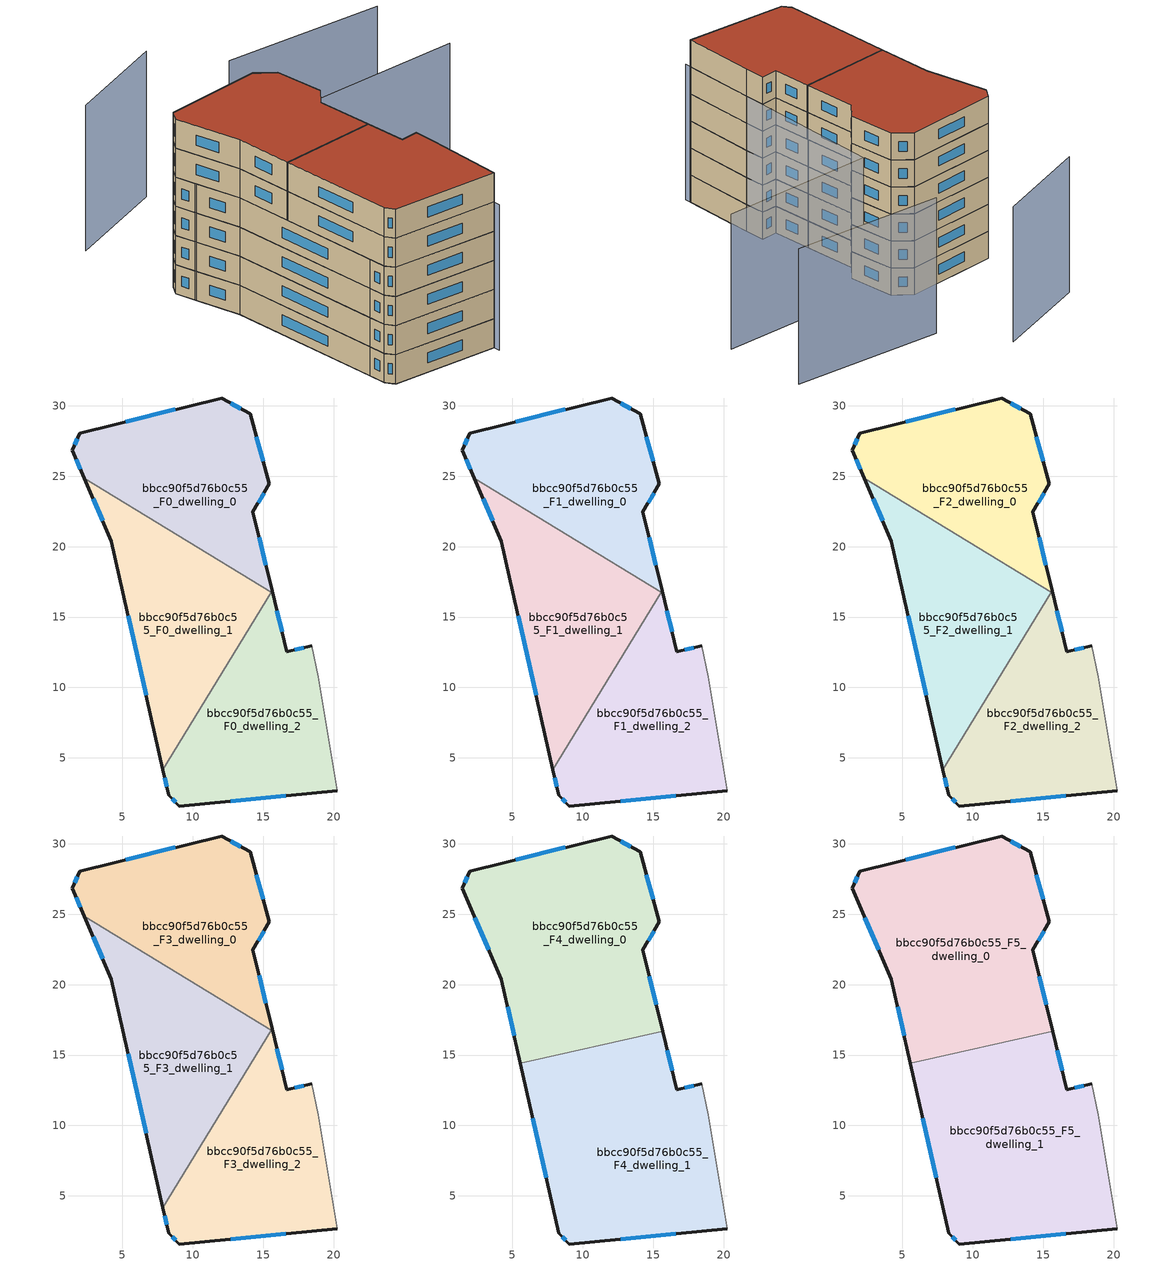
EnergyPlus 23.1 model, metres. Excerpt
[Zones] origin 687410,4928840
bbcc90f5d76b0c55_F0_dwelling_0
 floor ground (EU_floor_Construction): 15.57,16.76 15.63,16.86 14.27,22.48 15.45,24.45 14.07,29.43 12.05,30.56 1.96,28.05 1.43,26.84 2.28,24.88 z0
 wall outside (EU_wall_Construction): 2.28,24.88 1.43,26.84 1.96,28.05 12.05,30.56 14.07,29.43 15.45,24.45 14.27,22.48 15.63,16.86 z0:3
 wall to bbcc90f5d76b0c55_F0_dwelling_1 (EU_wall_Construction): 15.57,16.76 2.28,24.88 z0:3
 wall to bbcc90f5d76b0c55_F0_dwelling_2 (EU_wall_Construction): 15.63,16.86 15.57,16.76 z0:3
 window (EU_Window_Construction): 2,25.52 1.71,26.2 / 1.6,27.24 1.79,27.66 / 5.24,28.87 8.77,29.75 / 12.71,30.2 13.41,29.8 / 14.52,27.81 15,26.07 / 15.07,23.81 14.65,23.12 / 14.71,20.66 15.19,18.69 z0.98:2.02
bbcc90f5d76b0c55_F0_dwelling_1
 floor ground (EU_floor_Construction): 7.87,4.15 15.57,16.76 2.28,24.88 4.22,20.38 z0
 wall outside (EU_wall_Construction): 7.87,4.15 4.22,20.38 2.28,24.88 z0:3
 wall to bbcc90f5d76b0c55_F0_dwelling_2 (EU_wall_Construction): 15.57,16.76 7.87,4.15 z0:3
 window (EU_Window_Construction): 3.59,21.84 2.91,23.42 / 6.69,9.43 5.41,15.11 z0.98:2.02
bbcc90f5d76b0c55_F0_dwelling_2
 floor ground (EU_floor_Construction): 20.27,2.67 18.91,10.76 18.46,12.96 16.68,12.53 15.63,16.86 7.87,4.15 8.28,2.34 9.03,1.58 z0
 wall outside (EU_wall_Construction): 15.63,16.86 16.68,12.53 18.46,12.96 / 20.27,2.67 9.03,1.58 8.28,2.34 7.87,4.15 z0:3
 wall adiabatic (EU_wall_Construction): 18.46,12.96 18.91,10.76 20.27,2.67 z0:3
 window (EU_Window_Construction): 15.97,15.45 16.34,13.94 / 17.26,12.67 17.88,12.82 / 16.61,2.31 12.69,1.93 / 8.79,1.83 8.52,2.09 / 8.15,2.93 8.01,3.57 z0.98:2.02
bbcc90f5d76b0c55_F1_dwelling_0
 floor to bbcc90f5d76b0c55_F0_dwelling_0 (EU_floor_Construction): 15.57,16.76 15.63,16.86 14.27,22.48 15.45,24.45 14.07,29.43 12.05,30.56 1.96,28.05 1.43,26.84 2.28,24.88 z3
 wall outside (EU_wall_Construction): 2.28,24.88 1.43,26.84 1.96,28.05 12.05,30.56 14.07,29.43 15.45,24.45 14.27,22.48 15.63,16.86 z3:6
 wall to bbcc90f5d76b0c55_F1_dwelling_1 (EU_wall_Construction): 15.57,16.76 2.28,24.88 z3:6
 wall to bbcc90f5d76b0c55_F1_dwelling_2 (EU_wall_Construction): 15.63,16.86 15.57,16.76 z3:6
 window (EU_Window_Construction): 2,25.52 1.71,26.2 / 1.6,27.24 1.79,27.66 / 5.24,28.87 8.77,29.75 / 12.71,30.2 13.41,29.8 / 14.52,27.81 15,26.07 / 15.07,23.81 14.65,23.12 / 14.71,20.66 15.19,18.69 z3.98:5.02
bbcc90f5d76b0c55_F1_dwelling_1
 floor to bbcc90f5d76b0c55_F0_dwelling_1 (EU_floor_Construction): 7.87,4.15 15.57,16.76 2.28,24.88 4.22,20.38 z3
 wall outside (EU_wall_Construction): 7.87,4.15 4.22,20.38 2.28,24.88 z3:6
 wall to bbcc90f5d76b0c55_F1_dwelling_2 (EU_wall_Construction): 15.57,16.76 7.87,4.15 z3:6
 window (EU_Window_Construction): 3.59,21.84 2.91,23.42 / 6.69,9.43 5.41,15.11 z3.98:5.02
bbcc90f5d76b0c55_F1_dwelling_2
 floor to bbcc90f5d76b0c55_F0_dwelling_2 (EU_floor_Construction): 20.27,2.67 18.91,10.76 18.46,12.96 16.68,12.53 15.63,16.86 7.87,4.15 8.28,2.34 9.03,1.58 z3
 wall outside (EU_wall_Construction): 15.63,16.86 16.68,12.53 18.46,12.96 / 20.27,2.67 9.03,1.58 8.28,2.34 7.87,4.15 z3:6
 wall adiabatic (EU_wall_Construction): 18.46,12.96 18.91,10.76 20.27,2.67 z3:6
 window (EU_Window_Construction): 15.97,15.45 16.34,13.94 / 17.26,12.67 17.88,12.82 / 16.61,2.31 12.69,1.93 / 8.79,1.83 8.52,2.09 / 8.15,2.93 8.01,3.57 z3.98:5.02
bbcc90f5d76b0c55_F2_dwelling_0
 floor to bbcc90f5d76b0c55_F1_dwelling_0 (EU_floor_Construction): 15.57,16.76 15.63,16.86 14.27,22.48 15.45,24.45 14.07,29.43 12.05,30.56 1.96,28.05 1.43,26.84 2.28,24.88 z6
 wall outside (EU_wall_Construction): 2.28,24.88 1.43,26.84 1.96,28.05 12.05,30.56 14.07,29.43 15.45,24.45 14.27,22.48 15.63,16.86 z6:9
 wall to bbcc90f5d76b0c55_F2_dwelling_1 (EU_wall_Construction): 15.57,16.76 2.28,24.88 z6:9
 wall to bbcc90f5d76b0c55_F2_dwelling_2 (EU_wall_Construction): 15.63,16.86 15.57,16.76 z6:9
 window (EU_Window_Construction): 2,25.52 1.71,26.2 / 1.6,27.24 1.79,27.66 / 5.24,28.87 8.77,29.75 / 12.71,30.2 13.41,29.8 / 14.52,27.81 15,26.07 / 15.07,23.81 14.65,23.12 / 14.71,20.66 15.19,18.69 z6.98:8.02
bbcc90f5d76b0c55_F2_dwelling_1
 floor to bbcc90f5d76b0c55_F1_dwelling_1 (EU_floor_Construction): 7.87,4.15 15.57,16.76 2.28,24.88 4.22,20.38 z6
 wall outside (EU_wall_Construction): 7.87,4.15 4.22,20.38 2.28,24.88 z6:9
 wall to bbcc90f5d76b0c55_F2_dwelling_2 (EU_wall_Construction): 15.57,16.76 7.87,4.15 z6:9
 window (EU_Window_Construction): 3.59,21.84 2.91,23.42 / 6.69,9.43 5.41,15.11 z6.98:8.02
bbcc90f5d76b0c55_F2_dwelling_2
 floor to bbcc90f5d76b0c55_F1_dwelling_2 (EU_floor_Construction): 20.27,2.67 18.91,10.76 18.46,12.96 16.68,12.53 15.63,16.86 7.87,4.15 8.28,2.34 9.03,1.58 z6
 wall outside (EU_wall_Construction): 15.63,16.86 16.68,12.53 18.46,12.96 / 20.27,2.67 9.03,1.58 8.28,2.34 7.87,4.15 z6:9
 wall adiabatic (EU_wall_Construction): 18.46,12.96 18.91,10.76 20.27,2.67 z6:9
 window (EU_Window_Construction): 15.97,15.45 16.34,13.94 / 17.26,12.67 17.88,12.82 / 16.61,2.31 12.69,1.93 / 8.79,1.83 8.52,2.09 / 8.15,2.93 8.01,3.57 z6.98:8.02
bbcc90f5d76b0c55_F3_dwelling_0
 floor to bbcc90f5d76b0c55_F2_dwelling_0 (EU_floor_Construction): 15.57,16.76 15.63,16.86 14.27,22.48 15.45,24.45 14.07,29.43 12.05,30.56 1.96,28.05 1.43,26.84 2.28,24.88 z9
 wall outside (EU_wall_Construction): 2.28,24.88 1.43,26.84 1.96,28.05 12.05,30.56 14.07,29.43 15.45,24.45 14.27,22.48 15.63,16.86 z9:12
 wall to bbcc90f5d76b0c55_F3_dwelling_1 (EU_wall_Construction): 15.57,16.76 2.28,24.88 z9:12
 wall to bbcc90f5d76b0c55_F3_dwelling_2 (EU_wall_Construction): 15.63,16.86 15.57,16.76 z9:12
 window (EU_Window_Construction): 2,25.52 1.71,26.2 / 1.6,27.24 1.79,27.66 / 5.24,28.87 8.77,29.75 / 12.71,30.2 13.41,29.8 / 14.52,27.81 15,26.07 / 15.07,23.81 14.65,23.12 / 14.71,20.66 15.19,18.69 z9.98:11.02
bbcc90f5d76b0c55_F3_dwelling_1
 floor to bbcc90f5d76b0c55_F2_dwelling_1 (EU_floor_Construction): 7.87,4.15 15.57,16.76 2.28,24.88 4.22,20.38 z9
 wall outside (EU_wall_Construction): 7.87,4.15 4.22,20.38 2.28,24.88 z9:12
 wall to bbcc90f5d76b0c55_F3_dwelling_2 (EU_wall_Construction): 15.57,16.76 7.87,4.15 z9:12
 window (EU_Window_Construction): 3.59,21.84 2.91,23.42 / 6.69,9.43 5.41,15.11 z9.98:11.02
bbcc90f5d76b0c55_F3_dwelling_2
 floor to bbcc90f5d76b0c55_F2_dwelling_2 (EU_floor_Construction): 20.27,2.67 18.91,10.76 18.46,12.96 16.68,12.53 15.63,16.86 7.87,4.15 8.28,2.34 9.03,1.58 z9
 wall outside (EU_wall_Construction): 15.63,16.86 16.68,12.53 18.46,12.96 / 20.27,2.67 9.03,1.58 8.28,2.34 7.87,4.15 z9:12
 wall adiabatic (EU_wall_Construction): 18.46,12.96 18.91,10.76 20.27,2.67 z9:12
 window (EU_Window_Construction): 15.97,15.45 16.34,13.94 / 17.26,12.67 17.88,12.82 / 16.61,2.31 12.69,1.93 / 8.79,1.83 8.52,2.09 / 8.15,2.93 8.01,3.57 z9.98:11.02
bbcc90f5d76b0c55_F4_dwelling_0
 floor to bbcc90f5d76b0c55_F3_dwelling_0 (EU_floor_Construction): 15.57,16.76 15.63,16.86 14.27,22.48 15.45,24.45 14.07,29.43 12.05,30.56 1.96,28.05 1.43,26.84 2.28,24.88 z12
 floor to bbcc90f5d76b0c55_F3_dwelling_1 (EU_floor_Construction): 15.52,16.67 15.57,16.76 2.28,24.88 4.22,20.38 5.56,14.43 z12
 floor to bbcc90f5d76b0c55_F3_dwelling_2 (EU_floor_Construction): 15.67,16.7 15.63,16.86 15.57,16.76 15.52,16.67 z12
 wall outside (EU_wall_Construction): 5.56,14.43 4.22,20.38 1.43,26.84 1.96,28.05 12.05,30.56 14.07,29.43 15.45,24.45 14.27,22.48 15.67,16.71 z12:15
 wall to bbcc90f5d76b0c55_F4_dwelling_1 (EU_wall_Construction): 15.67,16.71 5.56,14.43 z12:15
 window (EU_Window_Construction): 15.07,23.81 14.65,23.12 / 14.73,20.6 15.21,18.58 / 5.12,16.37 4.66,18.45 / 3.31,22.48 2.34,24.74 / 1.6,27.24 1.79,27.66 / 5.24,28.87 8.77,29.75 / 12.71,30.2 13.41,29.8 / 14.52,27.81 15,26.07 z12.98:14.02
bbcc90f5d76b0c55_F4_dwelling_1
 floor to bbcc90f5d76b0c55_F3_dwelling_1 (EU_floor_Construction): 7.87,4.15 15.52,16.67 5.56,14.43 z12
 floor to bbcc90f5d76b0c55_F3_dwelling_2 (EU_floor_Construction): 20.27,2.67 18.91,10.76 18.46,12.96 16.68,12.53 15.67,16.7 15.52,16.67 7.87,4.15 8.28,2.34 9.03,1.58 z12
 wall outside (EU_wall_Construction): 20.27,2.67 9.03,1.58 8.28,2.34 5.56,14.43 / 15.67,16.71 16.68,12.53 18.46,12.96 z12:15
 wall adiabatic (EU_wall_Construction): 18.46,12.96 18.91,10.76 20.27,2.67 z12:15
 window (EU_Window_Construction): 16.61,2.31 12.69,1.93 / 8.79,1.83 8.52,2.09 / 7.4,6.27 6.44,10.5 / 16,15.35 16.35,13.89 / 17.26,12.67 17.88,12.82 z12.98:14.02
bbcc90f5d76b0c55_F5_dwelling_0
 floor to bbcc90f5d76b0c55_F4_dwelling_0 (EU_floor_Construction): 15.67,16.71 14.27,22.48 15.45,24.45 14.07,29.43 12.05,30.56 1.96,28.05 1.43,26.84 4.22,20.38 5.56,14.43 z15
 wall outside (EU_wall_Construction): 5.56,14.43 4.22,20.38 1.43,26.84 1.96,28.05 12.05,30.56 14.07,29.43 15.45,24.45 14.27,22.48 15.67,16.71 z15:18
 wall to bbcc90f5d76b0c55_F5_dwelling_1 (EU_wall_Construction): 15.67,16.71 5.56,14.43 z15:18
 window (EU_Window_Construction): 15.07,23.81 14.65,23.12 / 14.73,20.6 15.21,18.58 / 5.12,16.37 4.66,18.45 / 3.31,22.48 2.34,24.74 / 1.6,27.24 1.79,27.66 / 5.24,28.87 8.77,29.75 / 12.71,30.2 13.41,29.8 / 14.52,27.81 15,26.07 z15.98:17.02
 roof outside (EU_roof_Construction): 14.07,29.43 15.45,24.45 14.27,22.48 15.67,16.71 5.56,14.43 4.22,20.38 1.43,26.84 1.96,28.05 12.05,30.56 z18
bbcc90f5d76b0c55_F5_dwelling_1
 floor to bbcc90f5d76b0c55_F4_dwelling_1 (EU_floor_Construction): 20.27,2.67 18.91,10.76 18.46,12.96 16.68,12.53 15.67,16.71 5.56,14.43 8.28,2.34 9.03,1.58 z15
 wall outside (EU_wall_Construction): 20.27,2.67 9.03,1.58 8.28,2.34 5.56,14.43 / 15.67,16.71 16.68,12.53 18.46,12.96 z15:18
 wall adiabatic (EU_wall_Construction): 18.46,12.96 18.91,10.76 20.27,2.67 z15:18
 window (EU_Window_Construction): 16.61,2.31 12.69,1.93 / 8.79,1.83 8.52,2.09 / 7.4,6.27 6.44,10.5 / 16,15.35 16.35,13.89 / 17.26,12.67 17.88,12.82 z15.98:17.02
 roof outside (EU_roof_Construction): 18.46,12.96 18.91,10.76 20.27,2.67 9.03,1.58 8.28,2.34 5.56,14.43 15.67,16.71 16.68,12.53 z18
shading: 20.39,1.97 16.09,27.57 / 16.09,27.57 33.2,30.44 / 31.47,39.99 14.5,38.33 / 9.12,43.93 -1.02,38.17 z0:15
[Building]
EU S2 Campaign: North Axis=0; Terrain=City; Solar Distribution=FullExterior
[Site:Location]
Bologna: Latitude=44.5; Longitude=11.25; Time Zone=1; Elevation=37
[SizingPeriod:WeatherFileDays]
AnnualSizingPeriod: Begin Month=1; Begin Day of Month=1; End Month=12; End Day of Month=31; Day of Week for Start Day=Monday; Use Weather File Daylight Saving Period=No; Use Weather File Rain and Snow Indicators=No
[MATERIAL]
EU_InternalMass_Material: Roughness=MediumRough; Thickness=0.1; Conductivity=1; Density=1800; Specific Heat=900; Thermal Absorptance=0.9; Solar Absorptance=0.7; Visible Absorptance=0.7
[MATERIAL:NOMASS] Roughness=MediumRough; Thermal Absorptance=0.9; Solar Absorptance=0.7; Visible Absorptance=0.7
Name | Thermal Resistance
EU_wall_NoMass | 0.905828
EU_roof_NoMass | 0.37593
EU_floor_NoMass | 0.67114
[WINDOWMATERIAL:SIMPLEGLAZINGSYSTEM]
EU_Window_SimpleGlazing: UFactor=4.52486; Solar Heat Gain Coefficient=0.85; Visible Transmittance=0.85
[CONSTRUCTION]
EU_wall_Construction: EU_wall_NoMass
EU_roof_Construction: EU_roof_NoMass
EU_floor_Construction: EU_floor_NoMass
EU_InternalMass_Construction: EU_InternalMass_Material
EU_Window_Construction: EU_Window_SimpleGlazing
[ZONE] Type=1; Multiplier=1; Ceiling Height=autocalculate; Floor Area=autocalculate; Part of Total Floor Area=Yes
Name | Volume
bbcc90f5d76b0c55_F0_dwelling_0; bbcc90f5d76b0c55_F1_dwelling_0; bbcc90f5d76b0c55_F2_dwelling_0; bbcc90f5d76b0c55_F3_dwelling_0 | 322.392
bbcc90f5d76b0c55_F4_dwelling_0; bbcc90f5d76b0c55_F5_dwelling_0 | 483.615
bbcc90f5d76b0c55_F0_dwelling_1; bbcc90f5d76b0c55_F1_dwelling_1; bbcc90f5d76b0c55_F2_dwelling_1; bbcc90f5d76b0c55_F3_dwelling_1 | 322.411
bbcc90f5d76b0c55_F4_dwelling_1; bbcc90f5d76b0c55_F5_dwelling_1 | 483.6
bbcc90f5d76b0c55_F0_dwelling_2; bbcc90f5d76b0c55_F1_dwelling_2; bbcc90f5d76b0c55_F2_dwelling_2; bbcc90f5d76b0c55_F3_dwelling_2 | 322.404
[INTERNALMASS] Construction=EU_InternalMass_Construction
Name | Zone or ZoneList | Surface Area
bbcc90f5d76b0c55_F0_dwelling_0_EU_InternalMass | bbcc90f5d76b0c55_F0_dwelling_0 | 107.465
bbcc90f5d76b0c55_F0_dwelling_1_EU_InternalMass | bbcc90f5d76b0c55_F0_dwelling_1 | 107.471
bbcc90f5d76b0c55_F0_dwelling_2_EU_InternalMass | bbcc90f5d76b0c55_F0_dwelling_2 | 107.469
bbcc90f5d76b0c55_F1_dwelling_0_EU_InternalMass | bbcc90f5d76b0c55_F1_dwelling_0 | 107.465
bbcc90f5d76b0c55_F1_dwelling_1_EU_InternalMass | bbcc90f5d76b0c55_F1_dwelling_1 | 107.471
bbcc90f5d76b0c55_F1_dwelling_2_EU_InternalMass | bbcc90f5d76b0c55_F1_dwelling_2 | 107.469
bbcc90f5d76b0c55_F2_dwelling_0_EU_InternalMass | bbcc90f5d76b0c55_F2_dwelling_0 | 107.465
bbcc90f5d76b0c55_F2_dwelling_1_EU_InternalMass | bbcc90f5d76b0c55_F2_dwelling_1 | 107.471
bbcc90f5d76b0c55_F2_dwelling_2_EU_InternalMass | bbcc90f5d76b0c55_F2_dwelling_2 | 107.469
bbcc90f5d76b0c55_F3_dwelling_0_EU_InternalMass | bbcc90f5d76b0c55_F3_dwelling_0 | 107.465
bbcc90f5d76b0c55_F3_dwelling_1_EU_InternalMass | bbcc90f5d76b0c55_F3_dwelling_1 | 107.471
bbcc90f5d76b0c55_F3_dwelling_2_EU_InternalMass | bbcc90f5d76b0c55_F3_dwelling_2 | 107.469
bbcc90f5d76b0c55_F4_dwelling_0_EU_InternalMass | bbcc90f5d76b0c55_F4_dwelling_0 | 161.206
bbcc90f5d76b0c55_F4_dwelling_1_EU_InternalMass | bbcc90f5d76b0c55_F4_dwelling_1 | 161.202
bbcc90f5d76b0c55_F5_dwelling_0_EU_InternalMass | bbcc90f5d76b0c55_F5_dwelling_0 | 161.206
bbcc90f5d76b0c55_F5_dwelling_1_EU_InternalMass | bbcc90f5d76b0c55_F5_dwelling_1 | 161.202
[OTHEREQUIPMENT] Fuel Type=Electricity; Design Level Calculation Method=Watts/Area; Power per Zone Floor Area=1; Fraction Latent=0; Fraction Radiant=0; Fraction Lost=0; Carbon Dioxide Generation Rate=0; EndUse Subcategory=EU_Step8_InternalGains
Name | Zone or ZoneList or Space or SpaceList | Schedule
EU_Step8_InternalGain_bbcc90f5d76b0c55_F0_dwelling_0_f000 | bbcc90f5d76b0c55_F0_dwelling_0 | EU_Step8_GainSchedule_bbcc90f5d76b0c55_F0_dwelling_0_f000
EU_Step8_InternalGain_bbcc90f5d76b0c55_F0_dwelling_1_f000 | bbcc90f5d76b0c55_F0_dwelling_1 | EU_Step8_GainSchedule_bbcc90f5d76b0c55_F0_dwelling_1_f000
EU_Step8_InternalGain_bbcc90f5d76b0c55_F0_dwelling_2_f000 | bbcc90f5d76b0c55_F0_dwelling_2 | EU_Step8_GainSchedule_bbcc90f5d76b0c55_F0_dwelling_2_f000
EU_Step8_InternalGain_bbcc90f5d76b0c55_F1_dwelling_0_f000 | bbcc90f5d76b0c55_F1_dwelling_0 | EU_Step8_GainSchedule_bbcc90f5d76b0c55_F1_dwelling_0_f000
EU_Step8_InternalGain_bbcc90f5d76b0c55_F1_dwelling_1_f000 | bbcc90f5d76b0c55_F1_dwelling_1 | EU_Step8_GainSchedule_bbcc90f5d76b0c55_F1_dwelling_1_f000
EU_Step8_InternalGain_bbcc90f5d76b0c55_F1_dwelling_2_f000 | bbcc90f5d76b0c55_F1_dwelling_2 | EU_Step8_GainSchedule_bbcc90f5d76b0c55_F1_dwelling_2_f000
EU_Step8_InternalGain_bbcc90f5d76b0c55_F2_dwelling_0_f000 | bbcc90f5d76b0c55_F2_dwelling_0 | EU_Step8_GainSchedule_bbcc90f5d76b0c55_F2_dwelling_0_f000
EU_Step8_InternalGain_bbcc90f5d76b0c55_F2_dwelling_1_f000 | bbcc90f5d76b0c55_F2_dwelling_1 | EU_Step8_GainSchedule_bbcc90f5d76b0c55_F2_dwelling_1_f000
EU_Step8_InternalGain_bbcc90f5d76b0c55_F2_dwelling_2_f000 | bbcc90f5d76b0c55_F2_dwelling_2 | EU_Step8_GainSchedule_bbcc90f5d76b0c55_F2_dwelling_2_f000
EU_Step8_InternalGain_bbcc90f5d76b0c55_F3_dwelling_0_f000 | bbcc90f5d76b0c55_F3_dwelling_0 | EU_Step8_GainSchedule_bbcc90f5d76b0c55_F3_dwelling_0_f000
EU_Step8_InternalGain_bbcc90f5d76b0c55_F3_dwelling_1_f000 | bbcc90f5d76b0c55_F3_dwelling_1 | EU_Step8_GainSchedule_bbcc90f5d76b0c55_F3_dwelling_1_f000
EU_Step8_InternalGain_bbcc90f5d76b0c55_F3_dwelling_2_f000 | bbcc90f5d76b0c55_F3_dwelling_2 | EU_Step8_GainSchedule_bbcc90f5d76b0c55_F3_dwelling_2_f000
EU_Step8_InternalGain_bbcc90f5d76b0c55_F4_dwelling_0_f000 | bbcc90f5d76b0c55_F4_dwelling_0 | EU_Step8_GainSchedule_bbcc90f5d76b0c55_F4_dwelling_0_f000
EU_Step8_InternalGain_bbcc90f5d76b0c55_F4_dwelling_1_f000 | bbcc90f5d76b0c55_F4_dwelling_1 | EU_Step8_GainSchedule_bbcc90f5d76b0c55_F4_dwelling_1_f000
EU_Step8_InternalGain_bbcc90f5d76b0c55_F5_dwelling_0_f000 | bbcc90f5d76b0c55_F5_dwelling_0 | EU_Step8_GainSchedule_bbcc90f5d76b0c55_F5_dwelling_0_f000
EU_Step8_InternalGain_bbcc90f5d76b0c55_F5_dwelling_1_f000 | bbcc90f5d76b0c55_F5_dwelling_1 | EU_Step8_GainSchedule_bbcc90f5d76b0c55_F5_dwelling_1_f000
[ZONEVENTILATION:DESIGNFLOWRATE] Schedule=EU_AlwaysOn; Design Flow Rate Calculation Method=AirChanges/Hour; Air Changes per Hour=0.73129; Ventilation Type=Natural; Fan Pressure Rise=0; Fan Total Efficiency=1; Constant Term Coefficient=1; Temperature Term Coefficient=0; Velocity Term Coefficient=0; Velocity Squared Term Coefficient=0; Minimum Indoor Temperature=-100; Maximum Indoor Temperature=100; Delta Temperature=-100; Minimum Outdoor Temperature=-100; Maximum Outdoor Temperature=100; Maximum Wind Speed=40
Name | Zone or ZoneList or Space or SpaceList
EU_ConstantAir_bbcc90f5d76b0c55_F0_dwelling_0 | bbcc90f5d76b0c55_F0_dwelling_0
EU_ConstantAir_bbcc90f5d76b0c55_F0_dwelling_1 | bbcc90f5d76b0c55_F0_dwelling_1
EU_ConstantAir_bbcc90f5d76b0c55_F0_dwelling_2 | bbcc90f5d76b0c55_F0_dwelling_2
EU_ConstantAir_bbcc90f5d76b0c55_F1_dwelling_0 | bbcc90f5d76b0c55_F1_dwelling_0
EU_ConstantAir_bbcc90f5d76b0c55_F1_dwelling_1 | bbcc90f5d76b0c55_F1_dwelling_1
EU_ConstantAir_bbcc90f5d76b0c55_F1_dwelling_2 | bbcc90f5d76b0c55_F1_dwelling_2
EU_ConstantAir_bbcc90f5d76b0c55_F2_dwelling_0 | bbcc90f5d76b0c55_F2_dwelling_0
EU_ConstantAir_bbcc90f5d76b0c55_F2_dwelling_1 | bbcc90f5d76b0c55_F2_dwelling_1
EU_ConstantAir_bbcc90f5d76b0c55_F2_dwelling_2 | bbcc90f5d76b0c55_F2_dwelling_2
EU_ConstantAir_bbcc90f5d76b0c55_F3_dwelling_0 | bbcc90f5d76b0c55_F3_dwelling_0
EU_ConstantAir_bbcc90f5d76b0c55_F3_dwelling_1 | bbcc90f5d76b0c55_F3_dwelling_1
EU_ConstantAir_bbcc90f5d76b0c55_F3_dwelling_2 | bbcc90f5d76b0c55_F3_dwelling_2
EU_ConstantAir_bbcc90f5d76b0c55_F4_dwelling_0 | bbcc90f5d76b0c55_F4_dwelling_0
EU_ConstantAir_bbcc90f5d76b0c55_F4_dwelling_1 | bbcc90f5d76b0c55_F4_dwelling_1
EU_ConstantAir_bbcc90f5d76b0c55_F5_dwelling_0 | bbcc90f5d76b0c55_F5_dwelling_0
EU_ConstantAir_bbcc90f5d76b0c55_F5_dwelling_1 | bbcc90f5d76b0c55_F5_dwelling_1
[HVACTEMPLATE:THERMOSTAT] Constant Heating Setpoint=20; Constant Cooling Setpoint=50
EU_HeatOnly_bbcc90f5d76b0c55_F0_dwelling_0; EU_HeatOnly_bbcc90f5d76b0c55_F0_dwelling_1; EU_HeatOnly_bbcc90f5d76b0c55_F0_dwelling_2; EU_HeatOnly_bbcc90f5d76b0c55_F1_dwelling_0; EU_HeatOnly_bbcc90f5d76b0c55_F1_dwelling_1; EU_HeatOnly_bbcc90f5d76b0c55_F1_dwelling_2; EU_HeatOnly_bbcc90f5d76b0c55_F2_dwelling_0; EU_HeatOnly_bbcc90f5d76b0c55_F2_dwelling_1; EU_HeatOnly_bbcc90f5d76b0c55_F2_dwelling_2; EU_HeatOnly_bbcc90f5d76b0c55_F3_dwelling_0; EU_HeatOnly_bbcc90f5d76b0c55_F3_dwelling_1; EU_HeatOnly_bbcc90f5d76b0c55_F3_dwelling_2; EU_HeatOnly_bbcc90f5d76b0c55_F4_dwelling_0; EU_HeatOnly_bbcc90f5d76b0c55_F4_dwelling_1; EU_HeatOnly_bbcc90f5d76b0c55_F5_dwelling_0; EU_HeatOnly_bbcc90f5d76b0c55_F5_dwelling_1
[HVACTEMPLATE:ZONE:IDEALLOADSAIRSYSTEM] System Availability Schedule=EU_AlwaysOn; Maximum Heating Supply Air Temperature=50; Minimum Cooling Supply Air Temperature=13; Maximum Heating Supply Air Humidity Ratio=0.0156; Minimum Cooling Supply Air Humidity Ratio=0.0077; Heating Limit=NoLimit; Cooling Limit=NoLimit; Heating Availability Schedule=EU_AlwaysOn; Cooling Availability Schedule=EU_CoolingOff; Dehumidification Control Type=ConstantSensibleHeatRatio; Cooling Sensible Heat Ratio=0.7; Dehumidification Setpoint=60; Humidification Control Type=None; Humidification Setpoint=30; Outdoor Air Method=None; Outdoor Air Flow Rate per Person=0.00944; Outdoor Air Flow Rate per Zone Floor Area=0; Outdoor Air Flow Rate per Zone=0; Demand Controlled Ventilation Type=None; Outdoor Air Economizer Type=NoEconomizer; Heat Recovery Type=None; Sensible Heat Recovery Effectiveness=0.7; Latent Heat Recovery Effectiveness=0.65
Name | Template Thermostat
bbcc90f5d76b0c55_F0_dwelling_0 | EU_HeatOnly_bbcc90f5d76b0c55_F0_dwelling_0
bbcc90f5d76b0c55_F0_dwelling_1 | EU_HeatOnly_bbcc90f5d76b0c55_F0_dwelling_1
bbcc90f5d76b0c55_F0_dwelling_2 | EU_HeatOnly_bbcc90f5d76b0c55_F0_dwelling_2
bbcc90f5d76b0c55_F1_dwelling_0 | EU_HeatOnly_bbcc90f5d76b0c55_F1_dwelling_0
bbcc90f5d76b0c55_F1_dwelling_1 | EU_HeatOnly_bbcc90f5d76b0c55_F1_dwelling_1
bbcc90f5d76b0c55_F1_dwelling_2 | EU_HeatOnly_bbcc90f5d76b0c55_F1_dwelling_2
bbcc90f5d76b0c55_F2_dwelling_0 | EU_HeatOnly_bbcc90f5d76b0c55_F2_dwelling_0
bbcc90f5d76b0c55_F2_dwelling_1 | EU_HeatOnly_bbcc90f5d76b0c55_F2_dwelling_1
bbcc90f5d76b0c55_F2_dwelling_2 | EU_HeatOnly_bbcc90f5d76b0c55_F2_dwelling_2
bbcc90f5d76b0c55_F3_dwelling_0 | EU_HeatOnly_bbcc90f5d76b0c55_F3_dwelling_0
bbcc90f5d76b0c55_F3_dwelling_1 | EU_HeatOnly_bbcc90f5d76b0c55_F3_dwelling_1
bbcc90f5d76b0c55_F3_dwelling_2 | EU_HeatOnly_bbcc90f5d76b0c55_F3_dwelling_2
bbcc90f5d76b0c55_F4_dwelling_0 | EU_HeatOnly_bbcc90f5d76b0c55_F4_dwelling_0
bbcc90f5d76b0c55_F4_dwelling_1 | EU_HeatOnly_bbcc90f5d76b0c55_F4_dwelling_1
bbcc90f5d76b0c55_F5_dwelling_0 | EU_HeatOnly_bbcc90f5d76b0c55_F5_dwelling_0
bbcc90f5d76b0c55_F5_dwelling_1 | EU_HeatOnly_bbcc90f5d76b0c55_F5_dwelling_1
[SIZING:ZONE] Zone Cooling Design Supply Air Temperature Input Method=SupplyAirTemperature; Zone Cooling Design Supply Air Temperature=13; Zone Heating Design Supply Air Temperature Input Method=SupplyAirTemperature; Zone Heating Design Supply Air Temperature=50; Zone Cooling Design Supply Air Humidity Ratio=0.008; Zone Heating Design Supply Air Humidity Ratio=0.008; Cooling Design Air Flow Method=DesignDay; Cooling Design Air Flow Rate=0; Cooling Minimum Air Flow per Zone Floor Area=0.000762; Cooling Minimum Air Flow=0; Cooling Minimum Air Flow Fraction=0.2; Heating Design Air Flow Method=DesignDay; Heating Design Air Flow Rate=0; Heating Maximum Air Flow per Zone Floor Area=0.002032; Heating Maximum Air Flow=0.141576; Heating Maximum Air Flow Fraction=0.3; Account for Dedicated Outdoor Air System=No; Dedicated Outdoor Air System Control Strategy=NeutralSupplyAir; Dedicated Outdoor Air Low Setpoint Temperature for Design=autosize; Dedicated Outdoor Air High Setpoint Temperature for Design=autosize; Zone Load Sizing Method=Sensible Load Only No Latent Load; Zone Latent Cooling Design Supply Air Humidity Ratio Input Method=HumidityRatioDifference; Zone Cooling Design Supply Air Humidity Ratio Difference=0.005; Zone Latent Heating Design Supply Air Humidity Ratio Input Method=HumidityRatioDifference; Zone Humidification Design Supply Air Humidity Ratio Difference=0.005
bbcc90f5d76b0c55_F0_dwelling_0; bbcc90f5d76b0c55_F0_dwelling_1; bbcc90f5d76b0c55_F0_dwelling_2; bbcc90f5d76b0c55_F1_dwelling_0; bbcc90f5d76b0c55_F1_dwelling_1; bbcc90f5d76b0c55_F1_dwelling_2; bbcc90f5d76b0c55_F2_dwelling_0; bbcc90f5d76b0c55_F2_dwelling_1; bbcc90f5d76b0c55_F2_dwelling_2; bbcc90f5d76b0c55_F3_dwelling_0; bbcc90f5d76b0c55_F3_dwelling_1; bbcc90f5d76b0c55_F3_dwelling_2; bbcc90f5d76b0c55_F4_dwelling_0; bbcc90f5d76b0c55_F4_dwelling_1; bbcc90f5d76b0c55_F5_dwelling_0; bbcc90f5d76b0c55_F5_dwelling_1
[SCHEDULE:CONSTANT]
Name | Hourly Value
EU_AlwaysOn | 1
EU_CoolingOff | 0
[SCHEDULE:FILE] Column Number=1; Rows to Skip at Top=0; Number of Hours of Data=8760; Column Separator=Comma; Interpolate to Timestep=No; Minutes per Item=60; Adjust Schedule for Daylight Savings=Yes
Name | File
EU_Step8_GainSchedule_bbcc90f5d76b0c55_F0_dwelling_0_f000 | ../../schedules/bbcc90f5d76b0c55/bbcc90f5d76b0c55_F0_dwelling_0_f000_gain.csv
EU_Step8_GainSchedule_bbcc90f5d76b0c55_F0_dwelling_1_f000 | ../../schedules/bbcc90f5d76b0c55/bbcc90f5d76b0c55_F0_dwelling_1_f000_gain.csv
EU_Step8_GainSchedule_bbcc90f5d76b0c55_F0_dwelling_2_f000 | ../../schedules/bbcc90f5d76b0c55/bbcc90f5d76b0c55_F0_dwelling_2_f000_gain.csv
EU_Step8_GainSchedule_bbcc90f5d76b0c55_F1_dwelling_0_f000 | ../../schedules/bbcc90f5d76b0c55/bbcc90f5d76b0c55_F1_dwelling_0_f000_gain.csv
EU_Step8_GainSchedule_bbcc90f5d76b0c55_F1_dwelling_1_f000 | ../../schedules/bbcc90f5d76b0c55/bbcc90f5d76b0c55_F1_dwelling_1_f000_gain.csv
EU_Step8_GainSchedule_bbcc90f5d76b0c55_F1_dwelling_2_f000 | ../../schedules/bbcc90f5d76b0c55/bbcc90f5d76b0c55_F1_dwelling_2_f000_gain.csv
EU_Step8_GainSchedule_bbcc90f5d76b0c55_F2_dwelling_0_f000 | ../../schedules/bbcc90f5d76b0c55/bbcc90f5d76b0c55_F2_dwelling_0_f000_gain.csv
EU_Step8_GainSchedule_bbcc90f5d76b0c55_F2_dwelling_1_f000 | ../../schedules/bbcc90f5d76b0c55/bbcc90f5d76b0c55_F2_dwelling_1_f000_gain.csv
EU_Step8_GainSchedule_bbcc90f5d76b0c55_F2_dwelling_2_f000 | ../../schedules/bbcc90f5d76b0c55/bbcc90f5d76b0c55_F2_dwelling_2_f000_gain.csv
EU_Step8_GainSchedule_bbcc90f5d76b0c55_F3_dwelling_0_f000 | ../../schedules/bbcc90f5d76b0c55/bbcc90f5d76b0c55_F3_dwelling_0_f000_gain.csv
EU_Step8_GainSchedule_bbcc90f5d76b0c55_F3_dwelling_1_f000 | ../../schedules/bbcc90f5d76b0c55/bbcc90f5d76b0c55_F3_dwelling_1_f000_gain.csv
EU_Step8_GainSchedule_bbcc90f5d76b0c55_F3_dwelling_2_f000 | ../../schedules/bbcc90f5d76b0c55/bbcc90f5d76b0c55_F3_dwelling_2_f000_gain.csv
EU_Step8_GainSchedule_bbcc90f5d76b0c55_F4_dwelling_0_f000 | ../../schedules/bbcc90f5d76b0c55/bbcc90f5d76b0c55_F4_dwelling_0_f000_gain.csv
EU_Step8_GainSchedule_bbcc90f5d76b0c55_F4_dwelling_1_f000 | ../../schedules/bbcc90f5d76b0c55/bbcc90f5d76b0c55_F4_dwelling_1_f000_gain.csv
EU_Step8_GainSchedule_bbcc90f5d76b0c55_F5_dwelling_0_f000 | ../../schedules/bbcc90f5d76b0c55/bbcc90f5d76b0c55_F5_dwelling_0_f000_gain.csv
EU_Step8_GainSchedule_bbcc90f5d76b0c55_F5_dwelling_1_f000 | ../../schedules/bbcc90f5d76b0c55/bbcc90f5d76b0c55_F5_dwelling_1_f000_gain.csv
